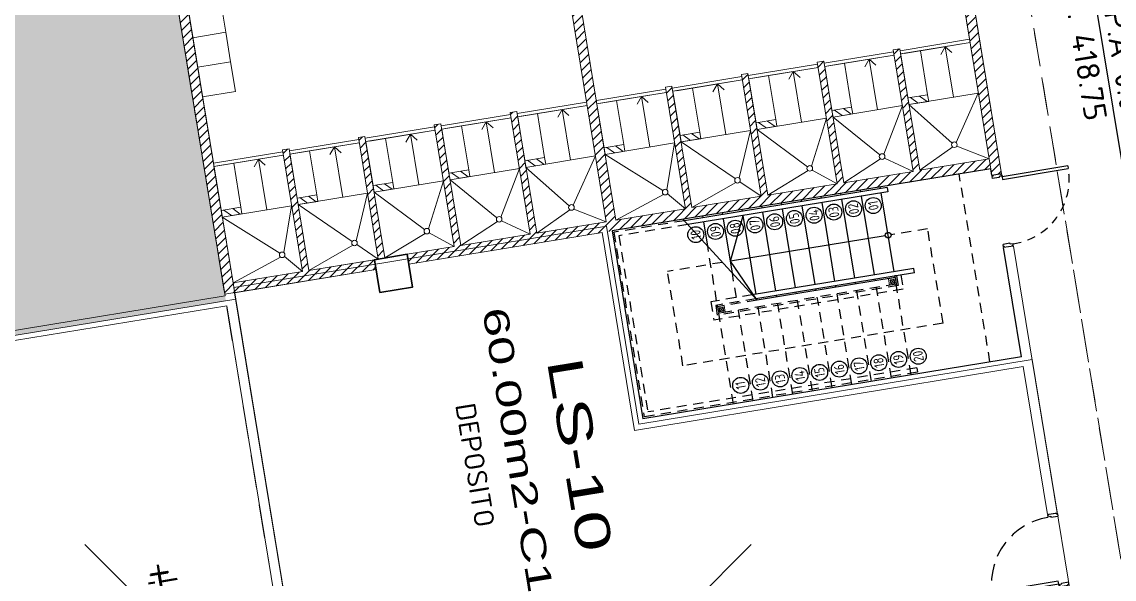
# Model space of a CAD drawing. Header units: metres. Extents: x 2 to 659295185, y -28 to 1124222152.
# Drawn here: x 655622.05 to 655638.45, y 1126368.48 to 1126376.85 of the extents above; entities that cross this region are included whole.
import ezdxf
from ezdxf.enums import TextEntityAlignment as Align

# ---------------------------------------------------------------- set-up
doc = ezdxf.new("R2010")
doc.units = ezdxf.units.M
doc.header["$MEASUREMENT"] = 0
doc.header["$PDMODE"] = 35
doc.header["$PDSIZE"] = 5
for name, pattern in [('ACAD_ISO04W100', [30, 24, -3, 0, -3]), ('CCSM_C1_CUERPO EL$0$CONTINUA', [0]), ('CCSM_C1_CUERPO EL$0$DASHED', [0.75, 0.5, -0.25]), ('CCSM_C1_CUERPO EL$0$HIDDEN', [0.375, 0.25, -0.125]), ('CCSM_C1_CUERPO EL$0$HIDDEN2', [0.1875, 0.125, -0.0625]), ('DASHDOT', [1, 0.5, -0.25, 0, -0.25])]:
    doc.linetypes.add(name, pattern=pattern)
doc.layers.get('0').update_dxf_attribs({"linetype": 'CONTINUOUS'})
for name, color, linetype in [('CCSM_C1_CUERPO CK$0$A-LOCAL ID', 7, 'CONTINUOUS'), ('CCSM_C1_CUERPO CK$0$ID_AREA EXACTA', 7, 'CONTINUOUS'), ('CCSM_C1_CUERPO CK$0$ID_Nº LOCAL', 7, 'CONTINUOUS'), ('CCSM_C1_CUERPO EL$0$A-AREAS COMERCIALES', 151, 'CONTINUOUS'), ('CCSM_C1_CUERPO EL$0$A-PARED', 2, 'CCSM_C1_CUERPO EL$0$CONTINUA'), ('CCSM_C1_CUERPO EL$0$A-PROYECCIONES', 5, 'CCSM_C1_CUERPO EL$0$DASHED'), ('CCSM_C1_CUERPO EL$0$A-PUERTA', 5, 'CCSM_C1_CUERPO EL$0$CONTINUA'), ('CCSM_C1_CUERPO EL$0$A-SANITARIOS', 3, 'CONTINUOUS'), ('CCSM_C1_CUERPO EL$0$A-TEXTOS AREAS', 7, 'CCSM_C1_CUERPO EL$0$CONTINUA'), ('CCSM_C1_CUERPO EL$0$A-TEXTOS NIVELES', 7, 'CONTINUOUS'), ('CCSM_C1_CUERPO EL$0$A-VISTA 4', 8, 'CONTINUOUS'), ('CCSM_C1_CUERPO EL$0$A_ESCALERAS', 7, 'CONTINUOUS'), ('CCSM_C1_CUERPO EL$0$A_PAREDES DE SERVICIO', 2, 'CCSM_C1_CUERPO EL$0$CONTINUA'), ('Cota', 3, 'CONTINUOUS')]:
    doc.layers.add(name, color=color, linetype=linetype)
for name, color, linetype, lineweight in [('CCSM_XREF ESTRUCTURA15$0$E-CA-COLUMNA', 2, 'CONTINUOUS', 35), ('CCSM_XREF ESTRUCTURA15$0$E-CE-COLUMNA', 2, 'CONTINUOUS', 35), ('INV_COLUMNAS', 1, 'CONTINUOUS', 50), ('LOCALES ASIGNADOS', 41, 'DASHDOT', 0)]:
    doc.layers.add(name, color=color, linetype=linetype, lineweight=lineweight)
doc.styles.add('ARIAL', font='txt')
doc.styles.add('CCSM_C1_CUERPO CK$0$ROMANS', font='romans__.ttf')
doc.styles.add('CCSM_C1_CUERPO EL$0$ROMANS', font='romans__.ttf')
doc.styles.add('CCSM_C1_CUERPO EL$0$Standard', font='txt_____.ttf')
doc.styles.add('X', font='romand.shx')

# ---------------------------------------------------------------- blocks, each defined once
blk = doc.blocks.new('CCSM_C1_CUERPO EL$0$A$C3D2D7D50')
for p, q in [((0.045, 1.135), (0.045, 0.135)), ((0.045, 1.135), (0.085, 1.135)), ((0.085, 0.135), (0.085, 1.135)), ((0, 0.12), (0.015, 0.12)), ((0.015, 0.135), (0.035, 0.135)), ((0.015, 0.12), (0.015, 0.135)), ((0.035, 0.135), (0.035, 0.09)), ((0.035, 0.09), (0.05, 0.09)), ((0.045, 0.135), (0.085, 0.135)), ((0.05, 0.09), (0.05, -0.015)), ((1.065, 0.09), (1.05, 0.09)), ((1.05, 0.09), (1.05, -0.015)), ((1.065, 0.135), (1.065, 0.09)), ((1.085, 0.135), (1.065, 0.135)), ((1.085, 0.12), (1.085, 0.135)), ((1.1, 0.12), (1.085, 0.12)), ((0, 0), (0.015, 0)), ((0.015, 0), (0.015, -0.015)), ((0.015, -0.015), (0.05, -0.015)), ((1.085, -0.015), (1.05, -0.015)), ((1.1, 0), (1.085, 0)), ((1.085, 0), (1.085, -0.015))]:
    blk.add_line(p, q)
at = {"color": 8, "linetype": 'CCSM_C1_CUERPO EL$0$HIDDEN2'}
blk.add_arc((0.085, 0.155), 0.98, 358.8425, 90, dxfattribs=at)
blk = doc.blocks.new('CCSM_C1_CUERPO EL$0$nivel para plantas')
h = blk.add_hatch(color=251)
h.paths.add_polyline_path([(0, 0.2, 0.414214), (-0.2, 0), (0, 0)])
h.paths.add_polyline_path([(0.2, 0), (0, 0), (0, -0.2, 0.414214)])
at = {"color": 251}
blk.add_line((-0.7, 0), (3.56, 0), dxfattribs=at)
blk.add_lwpolyline([(0, 0.7), (0, 0), (0, -0.7)], dxfattribs=at)
blk.add_circle((0, 0), 0.2, dxfattribs=at)
at = {"char_height": 0.34, "attachment_point": 1, "style": 'CCSM_C1_CUERPO EL$0$Standard'}
for s, insert, width in [('{\\Fromans|c0;\\C7;N.P.A 0.00}', (0.877, 0.444), 2.70141), ('{\\Fromans|c0;N.E. 418.75}', (0.56, -0.104), 3.02544)]:
    blk.add_mtext(s, dxfattribs=dict(at, insert=insert, width=width))
blk = doc.blocks.new('CCSM_C1_CUERPO EL$0$NUM ESCALON')
blk.add_circle((0, 0), 0.12)
at = {"style": 'CCSM_C1_CUERPO EL$0$ROMANS', "width": 0.75}
blk.add_attdef('00', text='', height=0.15, dxfattribs=at).set_placement((0, 0), align=Align.MIDDLE_CENTER)
blk = doc.blocks.new('CCSM_C1_CUERPO EL$0$ESCALERA EL 1')
at = {"color": 8, "linetype": 'CCSM_C1_CUERPO EL$0$DASHED', "ltscale": 0.3}
for p, q in [((5.442, -0.557), (4.979, 2.265)), ((0.855, 1.564), (-0.203, 1.391)), ((0.907, 1.507), (-0.128, 1.337)), ((-0.203, 1.391), (0.252, -1.382)), ((-0.128, 1.337), (0.306, -1.308)), ((4.506, 1.443), (3.956, 1.353)), ((4.738, 0.027), (4.506, 1.443)), ((1.339, 0.361), (1.205, 1.18)), ((1.426, 0.938), (0.602, 0.803)), ((0.834, -0.613), (0.602, 0.803)), ((1.635, 0.41), (1.575, 0.775)), ((4.039, 0.738), (4.014, 0.734)), ((4.018, 0.709), (4.038, 0.586)), ((4.039, 0.738), (4.063, 0.59)), ((4.103, 0.749), (4.138, 0.536)), ((4.138, 0.536), (1.296, 0.071)), ((4.063, 0.59), (1.349, 0.145)), ((4.034, 0.611), (1.37, 0.174)), ((3.665, -0.848), (3.442, 0.514)), ((3.962, -0.8), (3.738, 0.562)), ((4.258, -0.751), (4.034, 0.611)), ((1.873, 0.449), (1.25, 0.347)), ((1.25, 0.347), (1.296, 0.071)), ((1.926, 0.392), (1.325, 0.293)), ((1.946, 0.37), (1.354, 0.273)), ((1.65, 0.321), (1.646, 0.346)), ((2.777, -0.994), (2.554, 0.368)), ((3.073, -0.945), (2.85, 0.416)), ((3.369, -0.897), (3.146, 0.465)), ((1.325, 0.293), (1.349, 0.145)), ((1.354, 0.273), (1.35, 0.297)), ((1.354, 0.273), (1.37, 0.174)), ((1.593, -1.188), (1.37, 0.174)), ((1.889, -1.139), (1.666, 0.222)), ((2.185, -1.091), (1.962, 0.271)), ((2.481, -1.042), (2.258, 0.319)), ((4.738, 0.027), (0.834, -0.613)), ((4.342, -0.646), (0.306, -1.308)), ((4.342, -0.646), (4.352, -0.71)), ((4.352, -0.71), (0.252, -1.382))]:
    blk.add_line(p, q, dxfattribs=at)
for p, q in [((3.898, 2.063), (0.855, 1.564)), ((3.908, 1.998), (0.907, 1.507)), ((3.207, 1.949), (3.203, 1.974)), ((3.503, 1.998), (3.499, 2.023)), ((3.799, 2.046), (3.795, 2.071)), ((4.004, 0.798), (3.81, 1.982)), ((3.898, 2.063), (3.908, 1.998)), ((2.319, 1.804), (2.315, 1.828)), ((2.615, 1.852), (2.611, 1.877)), ((2.911, 1.901), (2.907, 1.926)), ((3.115, 0.653), (2.921, 1.837)), ((3.412, 0.701), (3.217, 1.885)), ((3.708, 0.75), (3.513, 1.934)), ((1.431, 1.658), (1.427, 1.683)), ((1.727, 1.707), (1.723, 1.731)), ((1.931, 0.458), (1.737, 1.643)), ((2.023, 1.755), (2.019, 1.78)), ((2.227, 0.507), (2.033, 1.691)), ((2.523, 0.555), (2.329, 1.74)), ((2.819, 0.604), (2.625, 1.788)), ((0.834, 1.586), (1.946, 0.37)), ((1.135, 1.61), (1.131, 1.634)), ((1.205, 1.18), (1.145, 1.546)), ((1.575, 0.775), (1.441, 1.594)), ((3.871, 1.339), (1.545, 0.958)), ((4.3, 0.847), (1.873, 0.449)), ((4.31, 0.782), (4.3, 0.847)), ((4.31, 0.782), (1.926, 0.392)), ((4.018, 0.709), (1.946, 0.37)), ((3.722, 0.661), (3.718, 0.685)), ((4.018, 0.709), (4.014, 0.734)), ((2.834, 0.515), (2.83, 0.54)), ((3.13, 0.564), (3.126, 0.588)), ((3.426, 0.612), (3.422, 0.637)), ((1.946, 0.37), (1.942, 0.394)), ((2.242, 0.418), (2.238, 0.443)), ((2.538, 0.467), (2.534, 0.491))]:
    blk.add_line(p, q)
blk.add_lwpolyline([(1.946, 0.37), (1.545, 0.958), (1.737, 1.643)])
at = {"layer": 'CCSM_C1_CUERPO EL$0$A-PARED'}
for p, q in [((5.453, 2.343), (-0.231, 1.411)), ((5.469, 2.244), (5.453, 2.343)), ((5.617, 2.268), (5.469, 2.244)), ((-0.231, 1.411), (0.231, -1.411)), ((5.795, 1.183), (5.647, 1.159)), ((5.915, -0.479), (5.647, 1.159)), ((5.915, -0.479), (0.231, -1.411))]:
    blk.add_line(p, q, dxfattribs=at)
at = {"layer": 'CCSM_C1_CUERPO EL$0$A_ESCALERAS'}
blk.add_circle((3.914, 1.346), 0.043, dxfattribs=at)
at = {"layer": 'CCSM_C1_CUERPO EL$0$A_ESCALERAS', "rotation": 99.30845122060896}
for p, values in [((3.098, 1.694), {'00': '03'}), ((3.394, 1.743), {'00': '02'}), ((3.69, 1.791), {'00': '01'}), ((2.21, 1.548), {'00': '06'}), ((2.506, 1.597), {'00': '05'}), ((2.802, 1.646), {'00': '04'}), ((1.026, 1.354), {'00': '10'}), ((1.322, 1.403), {'00': '09'}), ((1.618, 1.451), {'00': '08'}), ((1.914, 1.5), {'00': '07'}), ((3.477, -0.616), {'00': '17'}), ((3.773, -0.568), {'00': '18'}), ((4.069, -0.519), {'00': '19'}), ((4.365, -0.471), {'00': '20'}), ((2.589, -0.762), {'00': '14'}), ((2.885, -0.713), {'00': '15'}), ((3.181, -0.665), {'00': '16'}), ((1.7, -0.908), {'00': '11'}), ((1.996, -0.859), {'00': '12'}), ((2.292, -0.811), {'00': '13'})]:
    blk.add_blockref('CCSM_C1_CUERPO EL$0$NUM ESCALON', p, dxfattribs=at).add_auto_attribs(values)
blk = doc.blocks.new('CCSM_C1_CUERPO EL$0$P-IZQ 110-15')
for p, q in [((0.045, 1.01), (0.085, 1.01)), ((0.045, 1.01), (0.045, 0)), ((0.085, 0), (0.085, 1.01)), ((0, -0.015), (0.015, -0.015)), ((0, -0.015), (0, -0.135)), ((0, -0.135), (0.015, -0.135)), ((0.015, 0), (0.035, 0)), ((0.015, -0.015), (0.015, 0)), ((0.015, -0.135), (0.015, -0.15)), ((0.015, -0.15), (0.05, -0.15)), ((0.035, 0), (0.035, -0.045)), ((0.035, -0.045), (0.05, -0.045)), ((0.045, 0), (0.085, 0)), ((0.05, -0.045), (0.05, -0.15)), ((1.065, -0.045), (1.05, -0.045)), ((1.05, -0.045), (1.05, -0.15)), ((1.085, -0.15), (1.05, -0.15)), ((1.065, 0), (1.065, -0.045)), ((1.085, 0), (1.065, 0)), ((1.085, -0.015), (1.085, 0)), ((1.1, -0.015), (1.085, -0.015)), ((1.1, -0.135), (1.085, -0.135)), ((1.085, -0.135), (1.085, -0.15)), ((1.1, -0.015), (1.1, -0.135))]:
    blk.add_line(p, q)
at = {"color": 8, "linetype": 'CCSM_C1_CUERPO EL$0$DASHED', "ltscale": 0.5}
blk.add_arc((0.045, 0), 1.011, 360, 87.732, dxfattribs=at)
blk = doc.blocks.new('CCSM_XREF ESTRUCTURA15$0$CCSM_COLUMNA REC')
at = {"layer": 'CCSM_XREF ESTRUCTURA15$0$E-CA-COLUMNA'}
blk.add_lwpolyline([(-0.25, -0.25), (0.25, -0.25), (0.25, 0.25), (-0.25, 0.25)], close=True, dxfattribs=at)
blk = doc.blocks.new('CCSM_C1_CUERPO CK$0$IDENT LOCAL')
at = {"style": 'CCSM_C1_CUERPO CK$0$ROMANS'}
for tag, height, p in [('AREA-EXACTA', 0.5, (0.869, 0.18)), ('NºLOCAL', 0.7, (1.954, 0.057)), ('RUBRO', 0.35, (0, 0)), ('USO', 0.35, (-0.839, -0.137))]:
    blk.add_attdef(tag, text='', height=height, rotation=279.3085, dxfattribs=at).set_placement(p, align=Align.BOTTOM_CENTER)
blk = doc.blocks.new('cp260')
at = {"layer": 'INV_COLUMNAS', "lineweight": 5}
h = blk.add_hatch(dxfattribs=at)
h.set_pattern_fill('ANSI31', color=8, scale=2, style=0)
h.set_pattern_definition([(45, (0, 0), (-4.49013, 4.49013), [])])
edge = h.paths.add_edge_path()
edge.add_line((-130, 130), (-130, 118))
edge.add_line((-130, 118), (-9, 118))
edge.add_arc((-9, 113), 5, 0, 90, ccw=False)
edge.add_line((-5, 113), (-5, -113))
edge.add_arc((-9, -113), 5, -90, 0, ccw=False)
edge.add_line((-9, -118), (-130, -118))
edge.add_line((-130, -118), (-130, -130))
edge.add_line((-130, -130), (130, -130))
edge.add_line((130, -130), (130, -118))
edge.add_line((130, -118), (9, -118))
edge.add_arc((9, -113), 5, 180, 270, ccw=False)
edge.add_line((4, -113), (4, 113))
edge.add_arc((9, 113), 5, 90, 180, ccw=False)
edge.add_line((9, 118), (130, 118))
edge.add_line((130, 118), (130, 130))
edge.add_line((130, 130), (-130, 130))
at = {"layer": 'INV_COLUMNAS', "color": 7, "linetype": 'ACAD_ISO04W100', "ltscale": 10}
for p, q in [((0, 256), (0, -256)), ((256, 0), (-256, 0))]:
    blk.add_line(p, q, dxfattribs=at)
at = {"layer": 'INV_COLUMNAS', "linetype": 'Continuous', "ltscale": 5}
blk.add_lwpolyline([(-130, 130), (-130, 118), (-9, 118, -0.414214), (-5, 113), (-5, -113, -0.414214), (-9, -118), (-130, -118), (-130, -130), (130, -130), (130, -118), (9, -118, -0.414214), (4, -113), (4, 113, -0.414214), (9, 118), (130, 118), (130, 130)], format="xyb", close=True, dxfattribs=at)
at = {"color": 7, "ltscale": 1.5, "char_height": 0.0293, "width": 4.15, "attachment_point": 1, "style": 'X'}
for insert in [(11, 5), (11, 3), (16, 2)]:
    blk.add_mtext('{\\fSwis721 BdOul BT|b0|i0|c0|p82;\\C5; }', dxfattribs=dict(at, insert=insert))

msp = doc.modelspace()

# ---------------------------------------------------------------- hatches: boundary and pattern name
at = {"layer": 'CCSM_C1_CUERPO EL$0$A_PAREDES DE SERVICIO', "lineweight": 5}
h = msp.add_hatch(dxfattribs=at)
h.set_pattern_fill('ANSI31', color=8, scale=0.03, style=0)
h.set_pattern_definition([(45, (-1.749075, -4.25296), (-0.067351920908, 0.067351920908), [])])
edge = h.paths.add_edge_path()
edge.add_line((655630.9116, 1126373.7091), (655636.5957, 1126374.6408))
edge.add_line((655636.5957, 1126374.6408), (655636.6119, 1126374.5421))
edge.add_line((655636.6119, 1126374.5421), (655636.7599, 1126374.5664))
edge.add_line((655636.7599, 1126374.5664), (655634.8351, 1126386.3097))
edge.add_line((655634.8351, 1126386.3097), (655632.22, 1126385.881))
edge.add_line((655632.22, 1126385.881), (655631.9445, 1126387.5619))
edge.add_line((655631.9445, 1126387.5619), (655629.8041, 1126387.211))
edge.add_line((655629.8041, 1126387.211), (655629.7879, 1126387.3097))
edge.add_line((655629.7879, 1126387.3097), (655629.6399, 1126387.2855))
edge.add_line((655629.6399, 1126387.2855), (655629.6965, 1126386.9401))
edge.add_line((655629.6965, 1126386.9401), (655629.8445, 1126386.9643))
edge.add_line((655629.8445, 1126386.9643), (655629.8283, 1126387.063))
edge.add_line((655629.8283, 1126387.063), (655631.8207, 1126387.3896))
edge.add_line((655631.8207, 1126387.3896), (655632.072, 1126385.8568))
edge.add_line((655632.072, 1126385.8568), (655630.0786, 1126385.53))
edge.add_line((655630.0786, 1126385.53), (655629.9905, 1126386.0763))
edge.add_line((655629.9905, 1126386.0763), (655629.8421, 1126386.0519))
edge.add_line((655629.8421, 1126386.0519), (655630.267, 1126383.4531))
edge.add_line((655630.267, 1126383.4531), (655631.0763, 1126383.5858))
edge.add_line((655631.0763, 1126383.5858), (655631.5196, 1126380.8815))
edge.add_line((655631.5196, 1126380.8815), (655631.64, 1126380.9012))
edge.add_line((655631.64, 1126380.9012), (655631.6319, 1126380.9506))
edge.add_line((655631.6319, 1126380.9506), (655632.3714, 1126381.0718))
edge.add_line((655632.3714, 1126381.0718), (655632.3471, 1126381.2198))
edge.add_line((655632.3471, 1126381.2198), (655631.6352, 1126381.1031))
edge.add_line((655631.6352, 1126381.1031), (655631.2243, 1126383.61))
edge.add_line((655631.2243, 1126383.61), (655631.9644, 1126383.7314))
edge.add_line((655631.9644, 1126383.7314), (655631.9402, 1126383.8794))
edge.add_line((655631.9402, 1126383.8794), (655630.3907, 1126383.6254))
edge.add_line((655630.3907, 1126383.6254), (655630.1028, 1126385.382))
edge.add_line((655630.1028, 1126385.382), (655634.7113, 1126386.1373))
edge.add_line((655634.7113, 1126386.1373), (655635.6204, 1126380.591))
edge.add_line((655635.6204, 1126380.591), (655634.9523, 1126380.4815))
edge.add_line((655634.9523, 1126380.4815), (655634.9766, 1126380.3335))
edge.add_line((655634.9766, 1126380.3335), (655635.6447, 1126380.443))
edge.add_line((655635.6447, 1126380.443), (655636.5714, 1126374.7888))
edge.add_line((655636.5714, 1126374.7888), (655635.5303, 1126374.6182))
edge.add_line((655635.5303, 1126374.6182), (655635.2311, 1126376.4438))
edge.add_line((655635.2311, 1126376.4438), (655635.1324, 1126376.4276))
edge.add_line((655635.1324, 1126376.4276), (655635.4317, 1126374.602))
edge.add_line((655635.4317, 1126374.602), (655634.3905, 1126374.4314))
edge.add_line((655634.3905, 1126374.4314), (655634.0913, 1126376.257))
edge.add_line((655634.0913, 1126376.257), (655633.9926, 1126376.2408))
edge.add_line((655633.9926, 1126376.2408), (655634.2919, 1126374.4152))
edge.add_line((655634.2919, 1126374.4152), (655633.2508, 1126374.2445))
edge.add_line((655633.2508, 1126374.2445), (655632.9515, 1126376.0702))
edge.add_line((655632.9515, 1126376.0702), (655632.8528, 1126376.054))
edge.add_line((655632.8528, 1126376.054), (655633.1521, 1126374.2284))
edge.add_line((655633.1521, 1126374.2284), (655632.111, 1126374.0577))
edge.add_line((655632.111, 1126374.0577), (655631.8117, 1126375.8834))
edge.add_line((655631.8117, 1126375.8834), (655631.713, 1126375.8672))
edge.add_line((655631.713, 1126375.8672), (655632.0123, 1126374.0415))
edge.add_line((655632.0123, 1126374.0415), (655630.9712, 1126373.8709))
edge.add_line((655630.9712, 1126373.8709), (655630.0444, 1126379.525))
edge.add_line((655630.0444, 1126379.525), (655633.7924, 1126380.1394))
edge.add_line((655633.7924, 1126380.1394), (655633.7681, 1126380.2874))
edge.add_line((655633.7681, 1126380.2874), (655631.7916, 1126379.9634))
edge.add_line((655631.7916, 1126379.9634), (655631.7835, 1126380.0128))
edge.add_line((655631.7835, 1126380.0128), (655631.6651, 1126379.9934))
edge.add_line((655631.6651, 1126379.9934), (655631.6732, 1126379.944))
edge.add_line((655631.6732, 1126379.944), (655629.0285, 1126379.5105))
edge.add_line((655629.0285, 1126379.5105), (655629.0204, 1126379.5599))
edge.add_line((655629.0204, 1126379.5599), (655628.902, 1126379.5405))
edge.add_line((655628.902, 1126379.5405), (655628.9101, 1126379.4911))
edge.add_line((655628.9101, 1126379.4911), (655626.4162, 1126379.0824))
edge.add_line((655626.4162, 1126379.0824), (655626.4405, 1126378.9343))
edge.add_line((655626.4405, 1126378.9343), (655629.8964, 1126379.5008))
edge.add_line((655629.8964, 1126379.5008), (655630.8231, 1126373.8466))
edge.add_line((655630.8231, 1126373.8466), (655629.782, 1126373.676))
edge.add_line((655629.782, 1126373.676), (655629.4828, 1126375.5016))
edge.add_line((655629.4828, 1126375.5016), (655629.3841, 1126375.4854))
edge.add_line((655629.3841, 1126375.4854), (655629.6834, 1126373.6598))
edge.add_line((655629.6834, 1126373.6598), (655628.6422, 1126373.4892))
edge.add_line((655628.6422, 1126373.4892), (655628.343, 1126375.3148))
edge.add_line((655628.343, 1126375.3148), (655628.2443, 1126375.2986))
edge.add_line((655628.2443, 1126375.2986), (655628.5436, 1126373.473))
edge.add_line((655628.5436, 1126373.473), (655627.838, 1126373.3573))
edge.add_line((655627.838, 1126373.3573), (655627.8622, 1126373.2093))
edge.add_line((655627.8622, 1126373.2093), (655630.7635, 1126373.6849))
h.paths.add_polyline_path([(655628.079, 1126385.3036), (655627.9309, 1126385.2793), (655627.9471, 1126385.1806), (655625.9536, 1126384.8539), (655625.9779, 1126384.7059), (655627.9714, 1126385.0326), (655628.1137, 1126384.1642), (655628.1138, 1126384.1642), (655628.1171, 1126384.1445), (655628.117, 1126384.1445), (655628.2593, 1126383.2761), (655628.2594, 1126383.2761), (655628.2626, 1126383.2563), (655628.2625, 1126383.2563), (655628.4049, 1126382.3879), (655628.405, 1126382.3879), (655628.4082, 1126382.3682), (655628.4081, 1126382.3682), (655628.6945, 1126380.6211), (655627.1732, 1126380.3718), (655627.1975, 1126380.2237), (655628.7483, 1126380.4779), (655628.7564, 1126380.4286), (655628.8748, 1126380.448), (655628.8667, 1126380.4974)])
h.paths.add_polyline_path([(655625.4602, 1126384.773), (655625.4844, 1126384.625), (655623.3628, 1126384.2773), (655624.2719, 1126378.7309), (655624.9399, 1126378.8404), (655624.9642, 1126378.6923), (655624.2961, 1126378.5828), (655625.2229, 1126372.9287), (655626.264, 1126373.0993), (655625.9647, 1126374.925), (655626.0634, 1126374.9412), (655626.3627, 1126373.1155), (655627.3446, 1126373.2765), (655627.3688, 1126373.1284), (655625.0991, 1126372.7564), (655623.1905, 1126384.401), (655625.4602, 1126384.773)])
h.paths.add_polyline_path([(655627.5025, 1126373.3023), (655627.2032, 1126375.128), (655627.1045, 1126375.1118), (655627.4038, 1126373.2862)], flags=17)
h = msp.add_hatch(dxfattribs=at)
h.set_pattern_fill('ANSI31', color=8, scale=0.03, style=0)
h.set_pattern_definition([(324.30845, (655647.24529, 1126375.17033), (0.0555709, 0.07735915), [])])
h.paths.add_polyline_path([(655635.6485, 1126375.7522), (655635.6646, 1126375.6535), (655635.3686, 1126375.605), (655635.3524, 1126375.7037)])
h = msp.add_hatch(dxfattribs=at)
h.set_pattern_fill('ANSI31', color=8, scale=0.03, style=0)
h.set_pattern_definition([(324.30845, (655646.1055, 1126374.98351), (0.0555709, 0.07735915), [])])
h.paths.add_polyline_path([(655634.5087, 1126375.5654), (655634.5248, 1126375.4667), (655634.2288, 1126375.4182), (655634.2126, 1126375.5169)])
h = msp.add_hatch(dxfattribs=at)
h.set_pattern_fill('ANSI31', color=8, scale=0.03, style=0)
h.set_pattern_definition([(324.30845, (655644.96571, 1126374.79669), (0.0555709, 0.07735915), [])])
h.paths.add_polyline_path([(655633.3689, 1126375.3786), (655633.3851, 1126375.2799), (655633.089, 1126375.2314), (655633.0728, 1126375.33)])
h = msp.add_hatch(dxfattribs=at)
h.set_pattern_fill('ANSI31', color=8, scale=0.03, style=0)
h.set_pattern_definition([(324.30845, (655643.82592, 1126374.60987), (0.0555709, 0.07735915), [])])
h.paths.add_polyline_path([(655632.2291, 1126375.1918), (655632.2453, 1126375.0931), (655631.9492, 1126375.0445), (655631.933, 1126375.1432)])
h = msp.add_hatch(dxfattribs=at)
h.set_pattern_fill('ANSI31', color=8, scale=0.03, style=0)
h.set_pattern_definition([(324.30845, (655642.68613, 1126374.42305), (0.0555709, 0.07735915), [])])
h.paths.add_polyline_path([(655631.0893, 1126375.0049), (655631.1055, 1126374.9062), (655630.8094, 1126374.8577), (655630.7932, 1126374.9564)])
h = msp.add_hatch(dxfattribs=at)
h.set_pattern_fill('ANSI31', color=8, scale=0.03, style=0)
h.set_pattern_definition([(324.30845, (655641.496995, 1126374.22814), (0.0555709, 0.07735915), [])])
h.paths.add_polyline_path([(655629.9002, 1126374.81), (655629.9163, 1126374.7113), (655629.6203, 1126374.6628), (655629.6041, 1126374.7615)])
h = msp.add_hatch(dxfattribs=at)
h.set_pattern_fill('ANSI31', color=8, scale=0.03, style=0)
h.set_pattern_definition([(324.30845, (655640.3572, 1126374.04132), (0.0555709, 0.07735915), [])])
h.paths.add_polyline_path([(655628.7604, 1126374.6232), (655628.7765, 1126374.5245), (655628.4805, 1126374.476), (655628.4643, 1126374.5747)])
h = msp.add_hatch(dxfattribs=at)
h.set_pattern_fill('ANSI31', color=8, scale=0.03, style=0)
h.set_pattern_definition([(324.30845, (655639.21741, 1126373.8545), (0.0555709, 0.07735915), [])])
h.paths.add_polyline_path([(655627.6206, 1126374.4364), (655627.6368, 1126374.3377), (655627.3407, 1126374.2892), (655627.3245, 1126374.3879)])
h = msp.add_hatch(dxfattribs=at)
h.set_pattern_fill('ANSI31', color=8, scale=0.03, style=0)
h.set_pattern_definition([(324.30845, (655638.07762, 1126373.66768), (0.0555709, 0.07735915), [])])
h.paths.add_polyline_path([(655626.4808, 1126374.2496), (655626.497, 1126374.1509), (655626.2009, 1126374.1024), (655626.1847, 1126374.201)])
h = msp.add_hatch(dxfattribs=at)
h.set_pattern_fill('ANSI31', color=8, scale=0.03, style=0)
h.set_pattern_definition([(324.30845, (655636.93783, 1126373.48086), (0.0555709, 0.07735915), [])])
h.paths.add_polyline_path([(655625.341, 1126374.0627), (655625.3572, 1126373.9641), (655625.0611, 1126373.9155), (655625.0449, 1126374.0142)])
at = {"layer": 'LOCALES ASIGNADOS'}
h = msp.add_hatch(color=256, dxfattribs=at)
edge = h.paths.add_edge_path()
edge.add_arc((219491.1056, 1054914.3756), 441878.9229, 9.308049718, 9.309563548, ccw=False)
edge.add_line((655551.8097, 1126384.9626), (655564.5398, 1126387.0492))
edge.add_line((655564.5398, 1126387.0492), (655562.5867, 1126398.9652))
edge.add_line((655562.5867, 1126398.9652), (655552.3922, 1126397.2942))
edge.add_line((655552.3922, 1126397.2942), (655552.4569, 1126396.8995))
edge.add_line((655552.4569, 1126396.8995), (655549.9212, 1126396.4839))
h = msp.add_hatch(color=256, dxfattribs=at)
edge = h.paths.add_edge_path()
edge.add_arc((691312.3147, 1132240.3442), 36223.8148, 189.27992105, 189.33698147)
edge.add_line((655568.4218, 1126363.3652), (655625.1157, 1126372.655))
edge.add_line((655625.1157, 1126372.655), (655622.4869, 1126388.6938))
edge.add_line((655622.4869, 1126388.6938), (655613.0873, 1126387.1531))
edge.add_line((655613.0873, 1126387.1531), (655609.9546, 1126406.7292))
edge.add_line((655609.9546, 1126406.7292), (655562.5867, 1126398.9652))

# ---------------------------------------------------------------- linework, layer by layer
at = {"layer": 'CCSM_C1_CUERPO EL$0$A-AREAS COMERCIALES', "lineweight": 5}
msp.add_lwpolyline([(655551.8097, 1126384.9626), (655563.6517, 1126386.9036), (655561.6985, 1126398.8196), (655610.0286, 1126406.7413), (655613.211, 1126387.3254), (655622.6106, 1126388.866), (655625.2633, 1126372.682), (655567.5336, 1126363.2197), (655565.5927, 1126375.0616), (655553.487, 1126373.0774), (655552.9688, 1126377.076), (655552.723, 1126378.9115), (655552.2692, 1126382.0232), (655551.8097, 1126384.9626)], dxfattribs=at)
msp.add_lwpolyline([(655637.2173, 1126371.776), (655631.315, 1126370.8086), (655630.8283, 1126373.7779), (655625.234, 1126372.861), (655626.3107, 1126366.2918), (655637.8073, 1126368.1761)], close=True, dxfattribs=at)
msp.add_lwpolyline([(655567.5336, 1126363.2197), (655625.2633, 1126372.682), (655630.6981, 1126339.5244), (655572.9685, 1126330.0618), (655571.4682, 1126339.2147), (655571.4683, 1126339.2147), (655569.4746, 1126351.3777), (655555.4707, 1126349.0823, 0.0096445), (655554.7084, 1126361.1175), (655567.5336, 1126363.2197), (655567.5336, 1126363.2197)], format="xyb", dxfattribs=at)
at = {"layer": 'CCSM_C1_CUERPO EL$0$A-PARED', "lineweight": 5}
for p, q in [((655636.7599, 1126374.5664), (655634.8351, 1126386.3097)), ((655635.6447, 1126380.443), (655636.5714, 1126374.7888)), ((655625.2229, 1126372.9287), (655624.2961, 1126378.5828)), ((655635.1324, 1126376.4276), (655635.4317, 1126374.602)), ((655635.2311, 1126376.4438), (655635.5303, 1126374.6182)), ((655633.9926, 1126376.2408), (655634.2919, 1126374.4152)), ((655634.0913, 1126376.257), (655634.3905, 1126374.4314)), ((655632.8528, 1126376.054), (655633.1521, 1126374.2284)), ((655632.9515, 1126376.0702), (655633.2508, 1126374.2445)), ((655631.713, 1126375.8672), (655632.0123, 1126374.0415)), ((655631.8117, 1126375.8834), (655632.111, 1126374.0577)), ((655629.3841, 1126375.4854), (655629.6834, 1126373.6598)), ((655629.4828, 1126375.5016), (655629.782, 1126373.676)), ((655628.2443, 1126375.2986), (655628.5436, 1126373.473)), ((655628.343, 1126375.3148), (655628.6422, 1126373.4892)), ((655627.1045, 1126375.1118), (655627.4038, 1126373.2862)), ((655627.2032, 1126375.128), (655627.5025, 1126373.3023)), ((655625.9647, 1126374.925), (655626.264, 1126373.0993)), ((655626.0634, 1126374.9412), (655626.3627, 1126373.1155)), ((655630.9712, 1126373.8709), (655632.0123, 1126374.0415)), ((655630.8231, 1126373.8466), (655629.782, 1126373.676)), ((655630.7635, 1126373.6849), (655627.8622, 1126373.2093)), ((655630.7635, 1126373.6849), (655631.2504, 1126370.7145)), ((655637.5943, 1126369.4758), (655636.9378, 1126373.4809)), ((655627.3688, 1126373.1284), (655625.2471, 1126372.7807)), ((655567.7682, 1126363.3341), (655625.1031, 1126372.7318)), ((655626.2985, 1126366.3663), (655625.2471, 1126372.7807)), ((655567.7925, 1126363.1861), (655625.1274, 1126372.5838)), ((655637.0826, 1126371.6704), (655631.2504, 1126370.7145)), ((655637.4463, 1126369.4515), (655637.0826, 1126371.6704)), ((655637.4463, 1126369.4515), (655637.5943, 1126369.4758))]:
    msp.add_line(p, q, dxfattribs=at)
for points in [[(655625.1031, 1126372.7318), (655622.4626, 1126388.8418)], [(655629.8964, 1126379.5008), (655630.8231, 1126373.8466)], [(655630.0444, 1126379.525), (655630.9712, 1126373.8709)], [(655635.2311, 1126376.4438), (655635.1324, 1126376.4276)], [(655634.0913, 1126376.257), (655633.9926, 1126376.2408)], [(655632.9515, 1126376.0702), (655632.8528, 1126376.054)], [(655631.8117, 1126375.8834), (655631.713, 1126375.8672)], [(655629.4828, 1126375.5016), (655629.3841, 1126375.4854)], [(655628.343, 1126375.3148), (655628.2443, 1126375.2986)], [(655627.2032, 1126375.128), (655627.1045, 1126375.1118)], [(655626.0634, 1126374.9412), (655625.9647, 1126374.925)], [(655635.5303, 1126374.6182), (655636.5714, 1126374.7888)], [(655634.3905, 1126374.4314), (655635.4317, 1126374.602)], [(655633.2508, 1126374.2445), (655634.2919, 1126374.4152)], [(655632.111, 1126374.0577), (655633.1521, 1126374.2284)], [(655629.6834, 1126373.6598), (655628.6422, 1126373.4892)], [(655628.5436, 1126373.473), (655627.838, 1126373.3573)], [(655627.4038, 1126373.2862), (655626.3627, 1126373.1155)], [(655626.264, 1126373.0993), (655625.2229, 1126372.9287)], [(655627.9346, 1126356.3845), (655627.7866, 1126356.3602), (655625.1274, 1126372.5838)]]:
    msp.add_lwpolyline(points, dxfattribs=at)
for points in [[(655635.3686, 1126375.605), (655635.6646, 1126375.6535), (655635.6485, 1126375.7522), (655635.3524, 1126375.7037)], [(655634.2288, 1126375.4182), (655634.5248, 1126375.4667), (655634.5087, 1126375.5654), (655634.2126, 1126375.5169)], [(655633.089, 1126375.2314), (655633.3851, 1126375.2799), (655633.3689, 1126375.3786), (655633.0728, 1126375.33)], [(655631.9492, 1126375.0445), (655632.2453, 1126375.0931), (655632.2291, 1126375.1918), (655631.933, 1126375.1432)], [(655630.8094, 1126374.8577), (655631.1055, 1126374.9062), (655631.0893, 1126375.0049), (655630.7932, 1126374.9564)], [(655629.6203, 1126374.6628), (655629.9163, 1126374.7113), (655629.9002, 1126374.81), (655629.6041, 1126374.7615)], [(655628.4805, 1126374.476), (655628.7765, 1126374.5245), (655628.7604, 1126374.6232), (655628.4643, 1126374.5747)], [(655627.3407, 1126374.2892), (655627.6368, 1126374.3377), (655627.6206, 1126374.4364), (655627.3245, 1126374.3879)], [(655626.2009, 1126374.1024), (655626.497, 1126374.1509), (655626.4808, 1126374.2496), (655626.1847, 1126374.201)], [(655625.0611, 1126373.9155), (655625.3572, 1126373.9641), (655625.341, 1126374.0627), (655625.0449, 1126374.0142)]]:
    msp.add_lwpolyline(points, close=True, dxfattribs=at)
at = {"layer": 'CCSM_C1_CUERPO EL$0$A-PROYECCIONES', "lineweight": 5}
for p, q in [((655637.566, 1126374.7801), (655635.6511, 1126386.4632)), ((655639.4958, 1126363.0067), (655637.5921, 1126374.6212))]:
    msp.add_line(p, q, dxfattribs=at)
msp.add_lwpolyline([(655639.52, 1126362.8587), (655634.0853, 1126396.0162), (655621.6215, 1126393.9733), (655622.4626, 1126388.8418), (655627.0563, 1126360.8157), (655638.9969, 1126362.7729)], close=True, dxfattribs=at)
at = {"layer": 'CCSM_C1_CUERPO EL$0$A-SANITARIOS', "lineweight": 5}
for p, q in [((655636.0754, 1126375.0367), (655636.4097, 1126375.7757)), ((655634.9899, 1126374.8588), (655635.2699, 1126375.5888)), ((655635.3686, 1126375.605), (655636.017, 1126375.0271)), ((655633.9044, 1126374.6809), (655634.1301, 1126375.402)), ((655634.2288, 1126375.4182), (655634.9315, 1126374.8492)), ((655632.8189, 1126374.5029), (655632.9903, 1126375.2152)), ((655633.089, 1126375.2314), (655633.846, 1126374.6713)), ((655631.7334, 1126374.325), (655631.8505, 1126375.0284)), ((655631.9492, 1126375.0445), (655632.7605, 1126374.4934)), ((655635.5303, 1126374.6182), (655636.0266, 1126374.9687)), ((655636.085, 1126374.9783), (655636.5714, 1126374.7888)), ((655630.3271, 1126374.0945), (655630.6614, 1126374.8335)), ((655630.8094, 1126374.8577), (655631.6749, 1126374.3154)), ((655634.3905, 1126374.4314), (655634.9411, 1126374.7908)), ((655634.9995, 1126374.8004), (655635.4317, 1126374.602)), ((655629.2416, 1126373.9166), (655629.5216, 1126374.6466)), ((655629.6203, 1126374.6628), (655630.2687, 1126374.0849)), ((655633.2508, 1126374.2445), (655633.8556, 1126374.6128)), ((655633.914, 1126374.6224), (655634.2919, 1126374.4152)), ((655628.1561, 1126373.7387), (655628.3818, 1126374.4598)), ((655628.4805, 1126374.476), (655629.1832, 1126373.907)), ((655632.111, 1126374.0577), (655632.77, 1126374.4349)), ((655632.8285, 1126374.4445), (655633.1521, 1126374.2284)), ((655627.0706, 1126373.5607), (655627.242, 1126374.273)), ((655627.3407, 1126374.2892), (655628.0977, 1126373.7291)), ((655630.9712, 1126373.8709), (655631.6845, 1126374.257)), ((655631.743, 1126374.2666), (655632.0123, 1126374.0415)), ((655625.9851, 1126373.3828), (655626.1022, 1126374.0862)), ((655626.2009, 1126374.1024), (655627.0122, 1126373.5512)), ((655625.0611, 1126373.9155), (655625.9266, 1126373.3732)), ((655629.782, 1126373.676), (655630.2783, 1126374.0265)), ((655630.3367, 1126374.0361), (655630.8231, 1126373.8466)), ((655628.6422, 1126373.4892), (655629.1928, 1126373.8486)), ((655629.2512, 1126373.8582), (655629.6834, 1126373.6598)), ((655627.5025, 1126373.3023), (655628.1073, 1126373.6707)), ((655628.1657, 1126373.6802), (655628.5436, 1126373.473)), ((655626.3627, 1126373.1155), (655627.0217, 1126373.4927)), ((655627.0802, 1126373.5023), (655627.4038, 1126373.2862)), ((655625.2229, 1126372.9287), (655625.9362, 1126373.3148)), ((655625.9947, 1126373.3244), (655626.264, 1126373.0993))]:
    msp.add_line(p, q, dxfattribs=at)
for points in [[(655625.113, 1126376.6901), (655625.0483, 1126377.0848), (655624.5549, 1126377.0039), (655624.6196, 1126376.6092)], [(655625.1858, 1126376.246), (655625.113, 1126376.6901), (655624.6196, 1126376.6092), (655624.6924, 1126376.1651)], [(655635.2441, 1126376.3648), (655635.5401, 1126376.4133), (655635.6485, 1126375.7522), (655635.3524, 1126375.7037)], [(655625.2586, 1126375.8019), (655625.1858, 1126376.246), (655624.6924, 1126376.1651), (655624.7652, 1126375.721)], [(655634.1043, 1126376.1779), (655634.4003, 1126376.2265), (655634.5087, 1126375.5654), (655634.2126, 1126375.5169)], [(655632.9645, 1126375.9911), (655633.2605, 1126376.0396), (655633.3689, 1126375.3786), (655633.0728, 1126375.33)], [(655631.8247, 1126375.8043), (655632.1207, 1126375.8528), (655632.2291, 1126375.1918), (655631.933, 1126375.1432)], [(655630.6849, 1126375.6175), (655630.9809, 1126375.666), (655631.0893, 1126375.0049), (655630.7932, 1126374.9564)], [(655629.4958, 1126375.4226), (655629.7918, 1126375.4711), (655629.9002, 1126374.81), (655629.6041, 1126374.7615)], [(655628.356, 1126375.2358), (655628.652, 1126375.2843), (655628.7604, 1126374.6232), (655628.4643, 1126374.5747)], [(655627.2162, 1126375.0489), (655627.5122, 1126375.0975), (655627.6206, 1126374.4364), (655627.3245, 1126374.3879)], [(655626.0764, 1126374.8621), (655626.3724, 1126374.9106), (655626.4808, 1126374.2496), (655626.1847, 1126374.201)], [(655624.9366, 1126374.6753), (655625.2326, 1126374.7238), (655625.341, 1126374.0627), (655625.0449, 1126374.0142)]]:
    msp.add_lwpolyline(points, close=True, dxfattribs=at)
for points in [[(655636.2771, 1126376.5849), (655635.236, 1126376.4142)], [(655635.236, 1126376.4141), (655636.2771, 1126376.5848)], [(655636.2851, 1126376.5355), (655635.244, 1126376.3649)], [(655635.2983, 1126376.3738), (655636.2851, 1126376.5355)], [(655635.5401, 1126376.4134), (655636.2852, 1126376.5354)], [(655635.1373, 1126376.398), (655634.0962, 1126376.2274)], [(655634.0962, 1126376.2273), (655635.1373, 1126376.3979)], [(655635.1454, 1126376.3487), (655634.1042, 1126376.178)], [(655634.1585, 1126376.1869), (655635.1454, 1126376.3487)], [(655634.4003, 1126376.2266), (655635.1454, 1126376.3486)], [(655633.9975, 1126376.2112), (655632.9564, 1126376.0406)], [(655632.9564, 1126376.0405), (655633.9975, 1126376.2111)], [(655632.8577, 1126376.0244), (655631.8166, 1126375.8537)], [(655631.8166, 1126375.8536), (655632.8577, 1126376.0243)], [(655634.0056, 1126376.1619), (655632.9645, 1126375.9912)], [(655633.0187, 1126376.0001), (655634.0056, 1126376.1619)], [(655633.2605, 1126376.0398), (655634.0056, 1126376.1618)], [(655632.8658, 1126375.9751), (655631.8247, 1126375.8044)], [(655631.8789, 1126375.8133), (655632.8658, 1126375.9751)], [(655632.1207, 1126375.8529), (655632.8658, 1126375.975)], [(655631.7179, 1126375.8376), (655630.6768, 1126375.6669)], [(655630.6768, 1126375.6668), (655631.7179, 1126375.8375)], [(655631.726, 1126375.7882), (655630.6849, 1126375.6176)], [(655630.7392, 1126375.6265), (655631.726, 1126375.7882)], [(655630.9809, 1126375.6661), (655631.726, 1126375.7881)], [(655636.4097, 1126375.7757), (655635.3686, 1126375.605)], [(655630.5288, 1126375.6427), (655629.4877, 1126375.472)], [(655629.4877, 1126375.4719), (655630.5288, 1126375.6426)], [(655630.5369, 1126375.5933), (655629.4957, 1126375.4227)], [(655629.55, 1126375.4316), (655630.5369, 1126375.5933)], [(655629.7918, 1126375.4712), (655630.5369, 1126375.5932)], [(655635.2699, 1126375.5888), (655634.2288, 1126375.4182)], [(655629.389, 1126375.4558), (655628.3479, 1126375.2852)], [(655628.3479, 1126375.2851), (655629.389, 1126375.4557)], [(655629.3971, 1126375.4065), (655628.356, 1126375.2359)], [(655628.4102, 1126375.2448), (655629.3971, 1126375.4065)], [(655628.652, 1126375.2844), (655629.3971, 1126375.4064)], [(655634.1301, 1126375.402), (655633.089, 1126375.2314)], [(655628.2492, 1126375.269), (655627.2081, 1126375.0984)], [(655627.2081, 1126375.0983), (655628.2492, 1126375.2689)], [(655628.2573, 1126375.2197), (655627.2162, 1126375.049)], [(655627.2704, 1126375.0579), (655628.2573, 1126375.2197)], [(655627.5122, 1126375.0976), (655628.2573, 1126375.2196)], [(655632.9903, 1126375.2152), (655631.9492, 1126375.0445)], [(655627.1094, 1126375.0822), (655626.0683, 1126374.9116)], [(655626.0683, 1126374.9115), (655627.1094, 1126375.0821)], [(655627.1175, 1126375.0329), (655626.0764, 1126374.8622)], [(655626.1306, 1126374.8711), (655627.1175, 1126375.0329)], [(655626.3724, 1126374.9107), (655627.1175, 1126375.0328)], [(655631.8505, 1126375.0284), (655630.8094, 1126374.8577)], [(655624.9285, 1126374.7246), (655625.9696, 1126374.8953)], [(655625.9777, 1126374.846), (655624.9366, 1126374.6754)], [(655624.9909, 1126374.6843), (655625.9777, 1126374.846)], [(655625.2326, 1126374.7239), (655625.9777, 1126374.8459)], [(655630.6614, 1126374.8335), (655629.6203, 1126374.6628)], [(655629.5216, 1126374.6466), (655628.4805, 1126374.476)], [(655628.3818, 1126374.4598), (655627.3407, 1126374.2892)], [(655627.242, 1126374.273), (655626.2009, 1126374.1024)], [(655626.1022, 1126374.0862), (655625.0611, 1126373.9155)]]:
    msp.add_lwpolyline(points, dxfattribs=at)
for centre in [(655636.051, 1126375.0027), (655634.9655, 1126374.8248), (655633.88, 1126374.6469), (655632.7945, 1126374.4689), (655631.709, 1126374.291), (655630.3027, 1126374.0605), (655629.2172, 1126373.8826), (655628.1317, 1126373.7047), (655627.0462, 1126373.5267), (655625.9607, 1126373.3488)]:
    msp.add_circle(centre, 0.0419, dxfattribs=at)
at = {"layer": 'CCSM_C1_CUERPO EL$0$A-VISTA 4', "lineweight": 5}
for p, q in [((655635.9127, 1126376.4743), (655635.8457, 1126376.3576)), ((655636.0373, 1126375.7146), (655635.9127, 1126376.4743)), ((655635.9127, 1126376.4743), (655636.0135, 1126376.3851)), ((655634.7729, 1126376.2875), (655634.7059, 1126376.1708)), ((655634.8975, 1126375.5277), (655634.7729, 1126376.2875)), ((655634.7729, 1126376.2875), (655634.8737, 1126376.1983)), ((655633.6331, 1126376.1007), (655633.5661, 1126375.984)), ((655633.7577, 1126375.3409), (655633.6331, 1126376.1007)), ((655633.6331, 1126376.1007), (655633.7339, 1126376.0115)), ((655632.4934, 1126375.9139), (655632.4264, 1126375.7972)), ((655632.6179, 1126375.1541), (655632.4934, 1126375.9139)), ((655632.4934, 1126375.9139), (655632.5941, 1126375.8247)), ((655631.3536, 1126375.727), (655631.2866, 1126375.6103)), ((655631.4781, 1126374.9673), (655631.3536, 1126375.727)), ((655631.3536, 1126375.727), (655631.4543, 1126375.6378)), ((655630.1644, 1126375.5321), (655630.0974, 1126375.4154)), ((655630.289, 1126374.7724), (655630.1644, 1126375.5321)), ((655630.1644, 1126375.5321), (655630.2652, 1126375.4429)), ((655629.0246, 1126375.3453), (655628.9576, 1126375.2286)), ((655629.1492, 1126374.5855), (655629.0246, 1126375.3453)), ((655629.0246, 1126375.3453), (655629.1254, 1126375.2561)), ((655627.8848, 1126375.1585), (655627.8179, 1126375.0418)), ((655628.0094, 1126374.3987), (655627.8848, 1126375.1585)), ((655627.8848, 1126375.1585), (655627.9856, 1126375.0693)), ((655626.7451, 1126374.9717), (655626.6781, 1126374.855)), ((655626.8696, 1126374.2119), (655626.7451, 1126374.9717)), ((655626.7451, 1126374.9717), (655626.8458, 1126374.8825)), ((655625.6053, 1126374.7848), (655625.5383, 1126374.6682)), ((655625.7298, 1126374.0251), (655625.6053, 1126374.7848)), ((655625.6053, 1126374.7848), (655625.706, 1126374.6956))]:
    msp.add_line(p, q, dxfattribs=at)
at = {"layer": 'CCSM_C1_CUERPO EL$0$A_ESCALERAS', "color": 1, "lineweight": 5}
for p, q in [((655635.0853, 1126372.9746), (655635.1542, 1126372.925)), ((655635.1445, 1126372.9843), (655635.095, 1126372.9153)), ((655632.5788, 1126372.5637), (655632.5293, 1126372.4948)), ((655632.5196, 1126372.554), (655632.5885, 1126372.5045))]:
    msp.add_line(p, q, dxfattribs=at)
at = {"layer": 'CCSM_C1_CUERPO EL$0$A_ESCALERAS', "color": 8, "linetype": 'CCSM_C1_CUERPO EL$0$HIDDEN', "lineweight": 5, "ltscale": 0.1}
for p, q in [((655635.1772, 1126372.9085), (655635.161, 1126373.0072)), ((655632.6115, 1126372.488), (655632.5953, 1126372.5867))]:
    msp.add_line(p, q, dxfattribs=at)
at = {"layer": 'CCSM_C1_CUERPO EL$0$A_ESCALERAS', "color": 7, "lineweight": 5}
for points in [[(655635.1772, 1126372.9085), (655635.0785, 1126372.8924), (655635.0624, 1126372.9911), (655635.161, 1126373.0072)], [(655635.1542, 1126372.925), (655635.095, 1126372.9153), (655635.0853, 1126372.9746), (655635.1445, 1126372.9843)], [(655632.6115, 1126372.488), (655632.5128, 1126372.4718), (655632.4966, 1126372.5705), (655632.5953, 1126372.5867)], [(655632.5885, 1126372.5045), (655632.5293, 1126372.4948), (655632.5196, 1126372.554), (655632.5788, 1126372.5637)]]:
    msp.add_lwpolyline(points, close=True, dxfattribs=at)
at = {"layer": 'CCSM_C1_CUERPO EL$0$A_PAREDES DE SERVICIO', "lineweight": 5}
for points in [[(655630.9116, 1126373.7091), (655636.5957, 1126374.6408), (655636.6119, 1126374.5421), (655636.7599, 1126374.5664), (655634.8351, 1126386.3097)], [(655635.6447, 1126380.443), (655636.5714, 1126374.7888), (655635.5303, 1126374.6182), (655635.2311, 1126376.4438), (655635.1324, 1126376.4276), (655635.4317, 1126374.602), (655634.3905, 1126374.4314), (655634.0913, 1126376.257), (655633.9926, 1126376.2408), (655634.2919, 1126374.4152), (655633.2508, 1126374.2445), (655632.9515, 1126376.0702), (655632.8528, 1126376.054), (655633.1521, 1126374.2284), (655632.111, 1126374.0577), (655631.8117, 1126375.8834), (655631.713, 1126375.8672), (655632.0123, 1126374.0415), (655630.9712, 1126373.8709), (655630.0444, 1126379.525)], [(655629.8964, 1126379.5008), (655630.8231, 1126373.8466), (655629.782, 1126373.676), (655629.4828, 1126375.5016), (655629.3841, 1126375.4854), (655629.6834, 1126373.6598), (655628.6422, 1126373.4892), (655628.343, 1126375.3148), (655628.2443, 1126375.2986), (655628.5436, 1126373.473), (655627.838, 1126373.3573), (655627.8622, 1126373.2093), (655630.7635, 1126373.6849)], [(655636.5957, 1126374.6408), (655636.5714, 1126374.7888)]]:
    msp.add_lwpolyline(points, dxfattribs=at)
for points in [[(655625.4602, 1126384.773), (655625.4844, 1126384.625), (655623.3628, 1126384.2773), (655624.2719, 1126378.7309), (655624.9399, 1126378.8404), (655624.9642, 1126378.6923), (655624.2961, 1126378.5828), (655625.2229, 1126372.9287), (655626.264, 1126373.0993), (655625.9647, 1126374.925), (655626.0634, 1126374.9412), (655626.3627, 1126373.1155), (655627.3446, 1126373.2765), (655627.3688, 1126373.1284), (655625.0991, 1126372.7564), (655623.1905, 1126384.401), (655625.4602, 1126384.773)], [(655635.6485, 1126375.7522), (655635.6646, 1126375.6535), (655635.3686, 1126375.605), (655635.3524, 1126375.7037)], [(655634.5087, 1126375.5654), (655634.5248, 1126375.4667), (655634.2288, 1126375.4182), (655634.2126, 1126375.5169)], [(655633.3689, 1126375.3786), (655633.3851, 1126375.2799), (655633.089, 1126375.2314), (655633.0728, 1126375.33)], [(655632.2291, 1126375.1918), (655632.2453, 1126375.0931), (655631.9492, 1126375.0445), (655631.933, 1126375.1432)], [(655627.5025, 1126373.3023), (655627.2032, 1126375.128), (655627.1045, 1126375.1118), (655627.4038, 1126373.2862)], [(655631.0893, 1126375.0049), (655631.1055, 1126374.9062), (655630.8094, 1126374.8577), (655630.7932, 1126374.9564)], [(655629.9002, 1126374.81), (655629.9163, 1126374.7113), (655629.6203, 1126374.6628), (655629.6041, 1126374.7615)], [(655628.7604, 1126374.6232), (655628.7765, 1126374.5245), (655628.4805, 1126374.476), (655628.4643, 1126374.5747)], [(655627.6206, 1126374.4364), (655627.6368, 1126374.3377), (655627.3407, 1126374.2892), (655627.3245, 1126374.3879)], [(655626.4808, 1126374.2496), (655626.497, 1126374.1509), (655626.2009, 1126374.1024), (655626.1847, 1126374.201)], [(655625.341, 1126374.0627), (655625.3572, 1126373.9641), (655625.0611, 1126373.9155), (655625.0449, 1126374.0142)]]:
    msp.add_lwpolyline(points, close=True, dxfattribs=at)
at = {"layer": 'Cota', "lineweight": 0}
msp.add_point((655628, 1126364), dxfattribs=at)

# ---------------------------------------------------------------- block references
at = {"layer": 'CCSM_C1_CUERPO CK$0$A-LOCAL ID', "lineweight": 5}
ref = msp.add_blockref('CCSM_C1_CUERPO CK$0$IDENT LOCAL', (655628.5492, 1126370.2396), dxfattribs=dict(at, xscale=0.75, yscale=0.75, zscale=0.75))
ref.add_attrib('AREA-EXACTA', '60.00m2-C1', dxfattribs={"layer": 'CCSM_C1_CUERPO CK$0$ID_AREA EXACTA', "height": 0.375, "rotation": 279.30845, "style": 'ARIAL', "width": 1.5}).set_placement((655629.2012, 1126370.3746), align=Align.BOTTOM_CENTER)
ref.add_attrib('NºLOCAL', 'LS-10', dxfattribs={"layer": 'CCSM_C1_CUERPO CK$0$ID_Nº LOCAL', "height": 0.525, "rotation": 279.30845, "style": 'ARIAL', "width": 1.5}).set_placement((655630.0145, 1126370.2827), align=Align.BOTTOM_CENTER)
at = {"layer": 'CCSM_C1_CUERPO EL$0$A-PUERTA', "lineweight": 5}
for name, p, rotation in [('CCSM_C1_CUERPO EL$0$A$C3D2D7D50', (655636.6266, 1126374.5445), 279.3084512864317), ('CCSM_C1_CUERPO EL$0$P-IZQ 110-15', (655637.6242, 1126368.366), 99.30845123377348), ('CCSM_C1_CUERPO EL$0$P-IZQ 110-15', (655637.6242, 1126368.366), 99.30845123377348)]:
    msp.add_blockref(name, p, dxfattribs=dict(at, rotation=rotation))
at = {"layer": 'CCSM_C1_CUERPO EL$0$A-TEXTOS NIVELES', "lineweight": 5, "rotation": 279.3084512052866}
msp.add_blockref('CCSM_C1_CUERPO EL$0$nivel para plantas', (655637.9859, 1126378.2478), dxfattribs=at)
at = {"layer": 'CCSM_C1_CUERPO EL$0$A_ESCALERAS', "lineweight": 5}
msp.add_blockref('CCSM_C1_CUERPO EL$0$ESCALERA EL 1', (655631.1429, 1126372.2979), dxfattribs=at)
at = {"layer": 'CCSM_XREF ESTRUCTURA15$0$E-CE-COLUMNA', "lineweight": 5, "xscale": -1, "rotation": 279.3084512732672}
msp.add_blockref('CCSM_XREF ESTRUCTURA15$0$CCSM_COLUMNA REC', (655627.6317, 1126373.0702), dxfattribs=at)
at = {"layer": 'INV_COLUMNAS', "xscale": 0.0009999999647109722, "yscale": 0.0009999999647109722, "zscale": 0.0009999999647109722, "rotation": 9.308447407925417}
msp.add_blockref('cp260', (655624.134, 1126368.4435), dxfattribs=at)

# ---------------------------------------------------------------- texts
at = {"layer": 'CCSM_C1_CUERPO EL$0$A-TEXTOS AREAS', "lineweight": 5, "insert": (655629.0051, 1126370.2162), "char_height": 0.3, "width": 3.885851, "attachment_point": 2, "rotation": 279.30779, "style": 'CCSM_C1_CUERPO EL$0$Standard'}
msp.add_mtext('{\\Fromans|c0;DEPOSITO}', dxfattribs=at)

doc.saveas('drawing.dxf')
